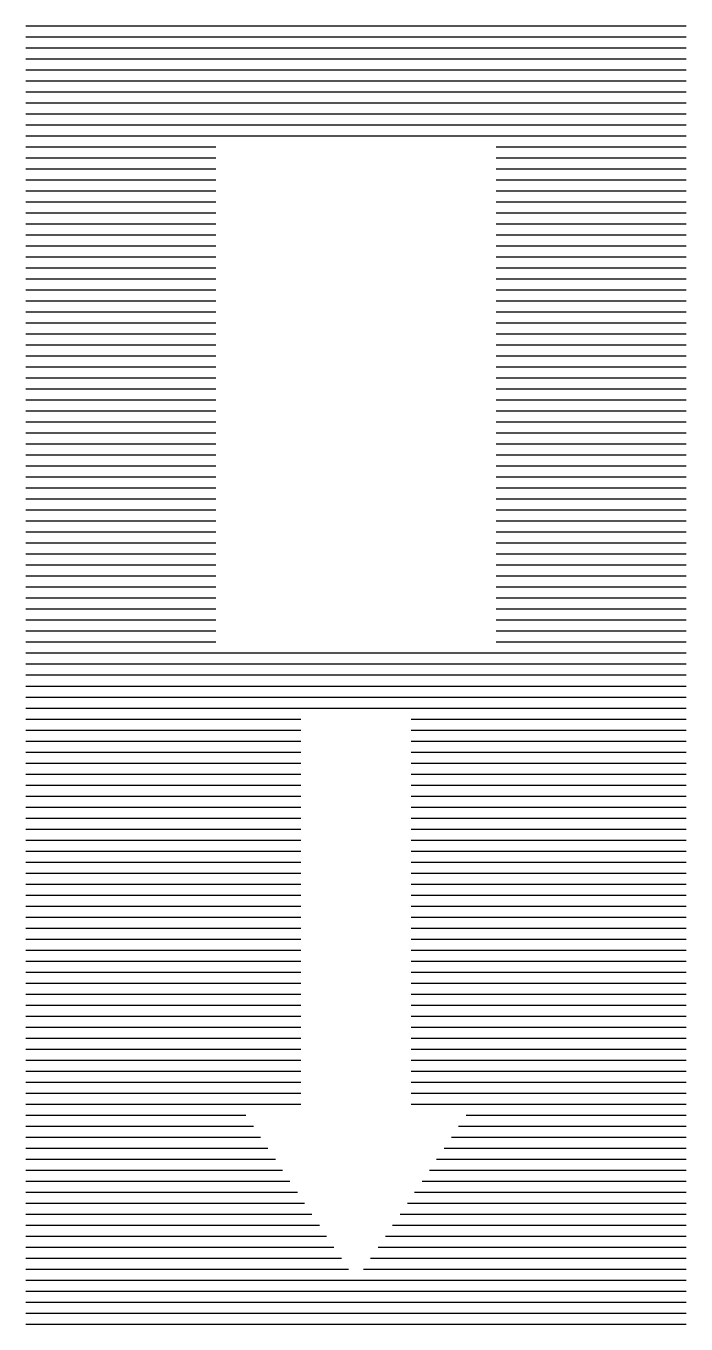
# Paper-space layout 'Layout1' of a CAD drawing. Extents: x 27 to 33, y 94.1 to 105.9.
import ezdxf

# ---------------------------------------------------------------- set-up
doc = ezdxf.new("R2010")
doc.units = 0
doc.layers.get('0').update_dxf_attribs({"linetype": 'CONTINUOUS'})
doc.layers.add('GROEN', color=3, linetype='CONTINUOUS')

# ---------------------------------------------------------------- blocks, each defined once
blk = doc.blocks.new('*X')
at = {"color": 0}
for p, q in [((27, 105.9), (33, 105.9)), ((27, 105.8), (33, 105.8)), ((27, 105.7), (33, 105.7)), ((27, 105.6), (33, 105.6)), ((27, 105.5), (33, 105.5)), ((27, 105.4), (33, 105.4)), ((27, 105.3), (33, 105.3)), ((27, 105.2), (33, 105.2)), ((27, 105.1), (33, 105.1)), ((27, 105), (33, 105)), ((27, 104.9), (33, 104.9)), ((27, 104.8), (28.725, 104.8)), ((31.275, 104.8), (33, 104.8)), ((27, 104.7), (28.725, 104.7)), ((31.275, 104.7), (33, 104.7)), ((27, 104.6), (28.725, 104.6)), ((31.275, 104.6), (33, 104.6)), ((27, 104.5), (28.725, 104.5)), ((31.275, 104.5), (33, 104.5)), ((27, 104.4), (28.725, 104.4)), ((31.275, 104.4), (33, 104.4)), ((27, 104.3), (28.725, 104.3)), ((27, 104.2), (28.725, 104.2)), ((31.275, 104.3), (33, 104.3)), ((31.275, 104.2), (33, 104.2)), ((27, 104.1), (28.725, 104.1)), ((31.275, 104.1), (33, 104.1)), ((27, 104), (28.725, 104)), ((31.275, 104), (33, 104)), ((27, 103.9), (28.725, 103.9)), ((31.275, 103.9), (33, 103.9)), ((27, 103.8), (28.725, 103.8)), ((31.275, 103.8), (33, 103.8)), ((27, 103.7), (28.725, 103.7)), ((31.275, 103.7), (33, 103.7)), ((27, 103.6), (28.725, 103.6)), ((27, 103.5), (28.725, 103.5)), ((31.275, 103.6), (33, 103.6)), ((31.275, 103.5), (33, 103.5)), ((27, 103.4), (28.725, 103.4)), ((31.275, 103.4), (33, 103.4)), ((27, 103.3), (28.725, 103.3)), ((31.275, 103.3), (33, 103.3)), ((27, 103.2), (28.725, 103.2)), ((31.275, 103.2), (33, 103.2)), ((27, 103.1), (28.725, 103.1)), ((31.275, 103.1), (33, 103.1)), ((27, 103), (28.725, 103)), ((27, 102.9), (28.725, 102.9)), ((31.275, 103), (33, 103)), ((31.275, 102.9), (33, 102.9)), ((27, 102.8), (28.725, 102.8)), ((31.275, 102.8), (33, 102.8)), ((27, 102.7), (28.725, 102.7)), ((31.275, 102.7), (33, 102.7)), ((27, 102.6), (28.725, 102.6)), ((31.275, 102.6), (33, 102.6)), ((27, 102.5), (28.725, 102.5)), ((31.275, 102.5), (33, 102.5)), ((27, 102.4), (28.725, 102.4)), ((31.275, 102.4), (33, 102.4)), ((27, 102.3), (28.725, 102.3)), ((27, 102.2), (28.725, 102.2)), ((31.275, 102.3), (33, 102.3)), ((31.275, 102.2), (33, 102.2)), ((27, 102.1), (28.725, 102.1)), ((31.275, 102.1), (33, 102.1)), ((27, 102), (28.725, 102)), ((31.275, 102), (33, 102)), ((27, 101.9), (28.725, 101.9)), ((31.275, 101.9), (33, 101.9)), ((27, 101.8), (28.725, 101.8)), ((31.275, 101.8), (33, 101.8)), ((27, 101.7), (28.725, 101.7)), ((27, 101.6), (28.725, 101.6)), ((31.275, 101.7), (33, 101.7)), ((31.275, 101.6), (33, 101.6)), ((27, 101.5), (28.725, 101.5)), ((31.275, 101.5), (33, 101.5)), ((27, 101.4), (28.725, 101.4)), ((31.275, 101.4), (33, 101.4)), ((27, 101.3), (28.725, 101.3)), ((31.275, 101.3), (33, 101.3)), ((27, 101.2), (28.725, 101.2)), ((31.275, 101.2), (33, 101.2)), ((27, 101.1), (28.725, 101.1)), ((31.275, 101.1), (33, 101.1)), ((27, 101), (28.725, 101)), ((27, 100.9), (28.725, 100.9)), ((31.275, 101), (33, 101)), ((31.275, 100.9), (33, 100.9)), ((27, 100.8), (28.725, 100.8)), ((31.275, 100.8), (33, 100.8)), ((27, 100.7), (28.725, 100.7)), ((31.275, 100.7), (33, 100.7)), ((27, 100.6), (28.725, 100.6)), ((31.275, 100.6), (33, 100.6)), ((27, 100.5), (28.725, 100.5)), ((31.275, 100.5), (33, 100.5)), ((27, 100.4), (28.725, 100.4)), ((27, 100.3), (28.725, 100.3)), ((31.275, 100.4), (33, 100.4)), ((31.275, 100.3), (33, 100.3)), ((27, 100.2), (33, 100.2)), ((27, 100.1), (33, 100.1)), ((27, 100), (33, 100)), ((27, 99.9), (33, 99.9)), ((27, 99.8), (33, 99.8)), ((27, 99.7), (33, 99.7)), ((27, 99.6), (29.5, 99.6)), ((30.5, 99.6), (33, 99.6)), ((27, 99.5), (29.5, 99.5)), ((30.5, 99.5), (33, 99.5)), ((27, 99.4), (29.5, 99.4)), ((30.5, 99.4), (33, 99.4)), ((27, 99.3), (29.5, 99.3)), ((30.5, 99.3), (33, 99.3)), ((27, 99.2), (29.5, 99.2)), ((30.5, 99.2), (33, 99.2)), ((27, 99.1), (29.5, 99.1)), ((30.5, 99.1), (33, 99.1)), ((27, 99), (29.5, 99)), ((27, 98.9), (29.5, 98.9)), ((30.5, 99), (33, 99)), ((30.5, 98.9), (33, 98.9)), ((27, 98.8), (29.5, 98.8)), ((30.5, 98.8), (33, 98.8)), ((27, 98.7), (29.5, 98.7)), ((30.5, 98.7), (33, 98.7)), ((27, 98.6), (29.5, 98.6)), ((30.5, 98.6), (33, 98.6)), ((27, 98.5), (29.5, 98.5)), ((30.5, 98.5), (33, 98.5)), ((27, 98.4), (29.5, 98.4)), ((27, 98.3), (29.5, 98.3)), ((30.5, 98.4), (33, 98.4)), ((30.5, 98.3), (33, 98.3)), ((27, 98.2), (29.5, 98.2)), ((30.5, 98.2), (33, 98.2)), ((27, 98.1), (29.5, 98.1)), ((30.5, 98.1), (33, 98.1)), ((27, 98), (29.5, 98)), ((30.5, 98), (33, 98)), ((27, 97.9), (29.5, 97.9)), ((30.5, 97.9), (33, 97.9)), ((27, 97.8), (29.5, 97.8)), ((30.5, 97.8), (33, 97.8)), ((27, 97.7), (29.5, 97.7)), ((27, 97.6), (29.5, 97.6)), ((30.5, 97.7), (33, 97.7)), ((30.5, 97.6), (33, 97.6)), ((27, 97.5), (29.5, 97.5)), ((30.5, 97.5), (33, 97.5)), ((27, 97.4), (29.5, 97.4)), ((30.5, 97.4), (33, 97.4)), ((27, 97.3), (29.5, 97.3)), ((30.5, 97.3), (33, 97.3)), ((27, 97.2), (29.5, 97.2)), ((30.5, 97.2), (33, 97.2)), ((27, 97.1), (29.5, 97.1)), ((27, 97), (29.5, 97)), ((30.5, 97.1), (33, 97.1)), ((30.5, 97), (33, 97)), ((27, 96.9), (29.5, 96.9)), ((30.5, 96.9), (33, 96.9)), ((27, 96.8), (29.5, 96.8)), ((30.5, 96.8), (33, 96.8)), ((27, 96.7), (29.5, 96.7)), ((30.5, 96.7), (33, 96.7)), ((27, 96.6), (29.5, 96.6)), ((30.5, 96.6), (33, 96.6)), ((27, 96.5), (29.5, 96.5)), ((30.5, 96.5), (33, 96.5)), ((27, 96.4), (29.5, 96.4)), ((27, 96.3), (29.5, 96.3)), ((30.5, 96.4), (33, 96.4)), ((30.5, 96.3), (33, 96.3)), ((27, 96.2), (29.5, 96.2)), ((30.5, 96.2), (33, 96.2)), ((27, 96.1), (29.5, 96.1)), ((30.5, 96.1), (33, 96.1)), ((27, 96), (29, 96)), ((31, 96), (33, 96)), ((27, 95.9), (29.067, 95.9)), ((30.933, 95.9), (33, 95.9)), ((27, 95.8), (29.133, 95.8)), ((27, 95.7), (29.2, 95.7)), ((30.8, 95.7), (33, 95.7)), ((30.867, 95.8), (33, 95.8)), ((27, 95.6), (29.267, 95.6)), ((30.733, 95.6), (33, 95.6)), ((27, 95.5), (29.333, 95.5)), ((30.667, 95.5), (33, 95.5)), ((27, 95.4), (29.4, 95.4)), ((30.6, 95.4), (33, 95.4)), ((27, 95.3), (29.467, 95.3)), ((30.533, 95.3), (33, 95.3)), ((27, 95.2), (29.533, 95.2)), ((30.467, 95.2), (33, 95.2)), ((27, 95.1), (29.6, 95.1)), ((27, 95), (29.667, 95)), ((30.333, 95), (33, 95)), ((30.4, 95.1), (33, 95.1)), ((27, 94.9), (29.733, 94.9)), ((30.267, 94.9), (33, 94.9)), ((27, 94.8), (29.8, 94.8)), ((30.2, 94.8), (33, 94.8)), ((27, 94.7), (29.867, 94.7)), ((30.133, 94.7), (33, 94.7)), ((27, 94.6), (29.933, 94.6)), ((30.067, 94.6), (33, 94.6)), ((27, 94.5), (33, 94.5)), ((27, 94.4), (33, 94.4)), ((27, 94.3), (33, 94.3)), ((27, 94.2), (33, 94.2)), ((27, 94.1), (33, 94.1))]:
    blk.add_line(p, q, dxfattribs=at)

psp = doc.layouts.get("Layout1")

# ---------------------------------------------------------------- block references
at = {"layer": 'GROEN', "color": 0}
psp.add_blockref('*X', (0, 0), dxfattribs=at)

doc.saveas('drawing.dxf')
